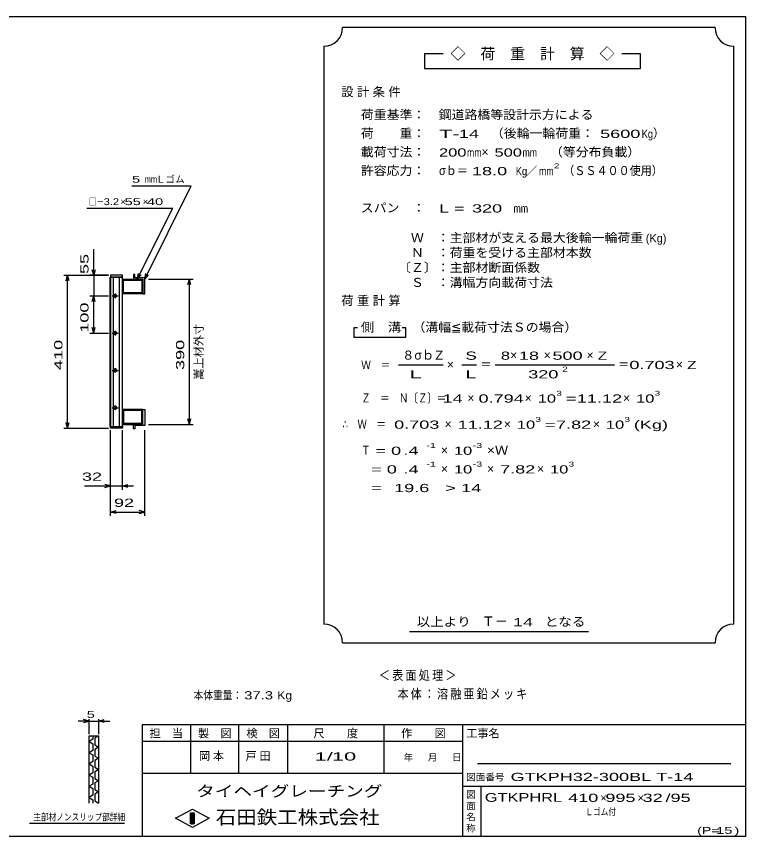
# Model space of a CAD drawing. Units: millimetres, scale not verified. Extents: x -1820 to 1731, y -1282 to 1054.
# Drawn here: x -227 to 1731, y -1146 to 1054 of the extents above; entities that cross this region are included whole.
import ezdxf
from ezdxf.enums import TextEntityAlignment as Align

# ---------------------------------------------------------------- set-up
doc = ezdxf.new("R2010")
doc.units = ezdxf.units.MM
doc.header["$LTSCALE"] = 10
for name, color, linetype, lineweight in [('0_2', 150, 'Continuous', 25), ('16', 3, 'Continuous', 25), ('22', 4, 'Continuous', 25), ('24', 2, 'Continuous', 25), ('32', 4, 'Continuous', 25)]:
    doc.layers.add(name, color=color, linetype=linetype, lineweight=lineweight)
doc.styles.add('ベクトル', font='')
doc.styles.get('ベクトル').set_extended_font_data('ベクトル')

msp = doc.modelspace()

# ---------------------------------------------------------------- linework, layer by layer
at = {"layer": '0_2'}
for p, q in [((-1729, 1053.5), (1731, 1053.5)), ((1731, 1053.5), (1731, -1146.5)), ((1731, -846.5), (111, -846.5)), ((111, -846.5), (111, -1146.5)), ((241, -846.5), (241, -976.5)), ((371, -976.5), (371, -846.5)), ((501, -846.5), (501, -976.5)), ((761, -976.5), (761, -846.5)), ((971, -846.5), (971, -1146.5)), ((971, -891.5), (111, -891.5)), ((1691, -951.5), (1011, -951.5)), ((111, -976.5), (971, -976.5)), ((971, -1011.5), (1731, -1011.5)), ((1021, -1146.5), (1021, -1011.5)), ((201, -1097.5), (246, -1072.5)), ((246, -1072.5), (291, -1097.5)), ((246, -1122.5), (201, -1097.5)), ((241, -1082.5), (251, -1082.5)), ((241, -1112.5), (241, -1082.5)), ((241, -1082.5), (243, -1082.5)), ((243, -1082.5), (243, -1112.5)), ((245, -1112.5), (245, -1082.5)), ((245, -1082.5), (247, -1082.5)), ((291, -1097.5), (246, -1122.5)), ((247, -1082.5), (247, -1112.5)), ((249, -1112.5), (249, -1082.5)), ((249, -1082.5), (251, -1082.5)), ((251, -1082.5), (251, -1112.5)), ((251, -1082.5), (251, -1112.5)), ((251, -1112.5), (241, -1112.5)), ((243, -1112.5), (245, -1112.5)), ((247, -1112.5), (249, -1112.5)), ((1731, -1146.5), (-1729, -1146.5))]:
    msp.add_line(p, q, dxfattribs=at)
at = {"layer": '16'}
for p, q in [((25.3, -46.5), (25.3, 354.5)), ((25.3, 354.5), (26, 354.5)), ((58, 359), (26, 359)), ((26, 359), (26, 354.5)), ((26, 354.5), (58, 354.5)), ((26, 354.5), (26, -46.5)), ((58, 354.5), (26, 354.5)), ((33.5, 354.5), (33.5, -46.5)), ((50.5, -46.5), (50.5, 354.5)), ((58, 354.5), (58, 359)), ((58, -46.5), (58, 354.5)), ((91, 361), (88, 361)), ((88, 361), (88, 349)), ((91, 352), (91, 361)), ((118, 352), (91, 352)), ((118, 309), (118, 352)), ((58, 349), (113, 349)), ((58, 309), (58, 349)), ((61, 346), (110, 346)), ((61, 312), (61, 346)), ((88, 349), (113, 349)), ((110, 346), (110, 312)), ((113, 349), (113, 309)), ((113, 349), (113, 309)), ((38.5, 310), (38.5, 298)), ((113, 309), (58, 309)), ((110, 312), (61, 312)), ((113, 309), (118, 309)), ((30.5, 304), (46.5, 304)), ((40.5, 307), (36.5, 307)), ((36.5, 301), (40.5, 301)), ((30.5, 204), (46.5, 204)), ((40.5, 207), (36.5, 207)), ((36.5, 201), (40.5, 201)), ((38.5, 210), (38.5, 198)), ((38.5, 110), (38.5, 98)), ((30.5, 104), (46.5, 104)), ((40.5, 107), (36.5, 107)), ((36.5, 101), (40.5, 101)), ((30.5, 4), (46.5, 4)), ((40.5, 7), (36.5, 7)), ((36.5, 1), (40.5, 1)), ((38.5, 10), (38.5, -2)), ((113, -1), (58, -1)), ((58, -1), (58, -41)), ((110, -4), (61, -4)), ((61, -4), (61, -38)), ((110, -38), (110, -4)), ((113, -41), (113, -1)), ((113, -1), (118, -1)), ((113, -41), (113, -1)), ((118, -1), (118, -44)), ((58, -41), (113, -41)), ((61, -38), (110, -38)), ((88, -53), (88, -41)), ((88, -41), (113, -41)), ((118, -44), (91, -44)), ((91, -44), (91, -53)), ((26, -46.5), (25.3, -46.5)), ((26, -46.5), (58, -46.5)), ((26, -51), (26, -46.5)), ((26, -46.5), (58, -46.5)), ((58, -51), (26, -51)), ((58, -46.5), (58, -51)), ((91, -53), (88, -53))]:
    msp.add_line(p, q, dxfattribs=at)
for centre, radius, start, end in [((38.5, 304), 4, 46.6, 133.4), ((36.5, 304), 3, 90, 270), ((38.5, 304), 4, 226.6, 313.4), ((40.5, 304), 3, 270, 90), ((36.5, 204), 3, 90, 270), ((38.5, 204), 4, 46.6, 133.4), ((38.5, 204), 4, 226.6, 313.4), ((40.5, 204), 3, 270, 90), ((36.5, 104), 3, 90, 270), ((38.5, 104), 4, 46.6, 133.4), ((38.5, 104), 4, 226.6, 313.4), ((40.5, 104), 3, 270, 90), ((36.5, 4), 3, 90, 270), ((38.5, 4), 4, 46.6, 133.4), ((38.5, 4), 4, 226.6, 313.4), ((40.5, 4), 3, 270, 90)]:
    msp.add_arc(centre, radius, start, end, dxfattribs=at)
at = {"layer": '22'}
for p, q in [((83, 599), (243, 599)), ((118, 349), (243, 599)), ((-37, 539), (193, 539)), ((98, 349), (193, 539)), ((-19, 359), (-19, 429)), ((-19, 359), (-23, 374)), ((-15, 374), (-19, 359)), ((-99, 359), (21, 359)), ((-93, 344), (-89, 359)), ((-85, 344), (-89, 359)), ((-89, -51), (-89, 359)), ((21, 359), (-29, 359)), ((-19, 359), (-19, 304)), ((98, 349), (101, 363.6)), ((98, 349), (108, 360)), ((118, 349), (121, 363.6)), ((118, 349), (128, 360)), ((128, 349), (248, 349)), ((234, 334), (238, 349)), ((242, 334), (238, 349)), ((238, -41), (238, 349)), ((-29, 304), (21, 304)), ((-23, 289), (-19, 304)), ((-15, 289), (-19, 304)), ((-19, 204), (-19, 304)), ((-29, 204), (21, 204)), ((-19, 204), (-23, 219)), ((-19, 204), (-15, 219)), ((-89, -51), (-93, -36)), ((-89, -51), (-85, -36)), ((128, -41), (248, -41)), ((238, -41), (234, -26)), ((238, -41), (242, -26)), ((-99, -51), (21, -51)), ((26, -216), (26, -56)), ((26, -286), (26, -56)), ((58, -216), (58, -56)), ((118, -286), (118, -56)), ((-44, -206), (26, -206)), ((26, -206), (11, -202)), ((11, -210), (26, -206)), ((26, -206), (58, -206)), ((58, -206), (73, -202)), ((73, -210), (58, -206)), ((58, -206), (88, -206)), ((26, -276), (41, -272)), ((41, -280), (26, -276)), ((26, -276), (118, -276)), ((118, -276), (103, -272)), ((103, -280), (118, -276))]:
    msp.add_line(p, q, dxfattribs=at)
at = {"layer": '24', "color": 4}
for p, q in [((1649, 1023.5), (649, 1023.5)), ((599, 973.5), (599, -576.5)), ((1699, -576.5), (1699, 973.5)), ((919, 953.5), (869, 953.5)), ((869, 953.5), (869, 913.5)), ((1449, 953.5), (1399, 953.5)), ((1449, 913.5), (1449, 953.5)), ((869, 913.5), (1449, 913.5)), ((689, 218.5), (679, 218.5)), ((679, 218.5), (679, 193.5)), ((819, 218.5), (809, 218.5)), ((819, 193.5), (819, 218.5)), ((679, 193.5), (819, 193.5)), ((799, 118.5), (919, 118.5)), ((969, 118.5), (1009, 118.5)), ((1059, 118.5), (1379, 118.5)), ((829, -596.5), (1309, -596.5)), ((649, -626.5), (1649, -626.5))]:
    msp.add_line(p, q, dxfattribs=at)
for centre, start, end in [((599, 1023.5), 270, 0), ((1699, 1023.5), 180, 270), ((599, -626.5), 0, 90), ((1699, -626.5), 90, 180)]:
    msp.add_arc(centre, 50, start, end, dxfattribs=at)
at = {"layer": '32'}
for p, q in [((-31, -836.5), (-46, -832.5)), ((-31, -871.5), (-31, -831.5)), ((-6, -831.5), (-6, -871.5)), ((-6, -836.5), (9, -832.5)), ((-31, -836.5), (-61, -836.5)), ((-46, -840.5), (-31, -836.5)), ((-31, -836.5), (-6, -836.5)), ((9, -840.5), (-6, -836.5)), ((-6, -836.5), (24, -836.5)), ((-31, -876.5), (-6, -876.5)), ((-31, -1056.5), (-31, -876.5)), ((-21, -876.5), (-21, -885.5)), ((-6, -876.5), (-16, -882.5)), ((-6, -876.5), (-6, -1056.5)), ((-21, -885.5), (-31, -891.5)), ((-31, -891.5), (-21, -897.5)), ((-21, -897.5), (-21, -915.5)), ((-16, -882.5), (-16, -900.5)), ((-16, -900.5), (-6, -906.5)), ((-21, -915.5), (-31, -921.5)), ((-31, -921.5), (-21, -927.5)), ((-6, -906.5), (-16, -912.5)), ((-16, -912.5), (-16, -930.5)), ((-21, -945.5), (-31, -951.5)), ((-21, -927.5), (-21, -945.5)), ((-16, -930.5), (-6, -936.5)), ((-6, -936.5), (-16, -942.5)), ((-16, -942.5), (-16, -960.5)), ((-31, -951.5), (-21, -957.5)), ((-21, -957.5), (-21, -975.5)), ((-16, -960.5), (-6, -966.5)), ((-6, -966.5), (-16, -972.5)), ((-21, -975.5), (-31, -981.5)), ((-31, -981.5), (-21, -987.5)), ((-21, -987.5), (-21, -1005.5)), ((-16, -972.5), (-16, -990.5)), ((-21, -1005.5), (-31, -1011.5)), ((-31, -1011.5), (-21, -1017.5)), ((-16, -990.5), (-6, -996.5)), ((-6, -996.5), (-16, -1002.5)), ((-16, -1002.5), (-16, -1020.5)), ((-21, -1017.5), (-21, -1035.5)), ((-16, -1020.5), (-6, -1026.5)), ((-6, -1026.5), (-16, -1032.5)), ((-16, -1032.5), (-16, -1050.5)), ((-21, -1035.5), (-31, -1041.5)), ((-31, -1041.5), (-21, -1047.5)), ((-21, -1047.5), (-21, -1056.5)), ((-16, -1050.5), (-6, -1056.5)), ((64, -1111.5), (-191, -1111.5))]:
    msp.add_line(p, q, dxfattribs=at)

# ---------------------------------------------------------------- texts
at = {"layer": '0_2', "style": 'ベクトル'}
for s, height, p in [('担\u3000当', 21.99, (131, -869.5)), ('製\u3000図', 21.99, (261, -869.5)), ('検\u3000図', 21.99, (391, -869.5)), ('尺\u3000\u3000度', 21.99, (571, -869.5)), ('作\u3000\u3000図', 21.99, (806, -869.5)), ('工事名', 21.99, (981, -869.5)), ('年', 18.3, (813, -934)), ('月', 18.3, (878, -934)), ('日', 18.3, (943, -934)), ('図面番号', 18.33, (981, -987)), ('図', 18.3, (981, -1034)), ('面', 18.3, (981, -1064)), ('名', 18.3, (981, -1094)), ('称', 18.3, (981, -1124))]:
    msp.add_text(s, height=height, dxfattribs=at).set_placement(p, align=Align.MIDDLE_LEFT)
at = {"layer": '0_2', "color": 222, "style": 'ベクトル'}
for s, height, width, p in [('タイヘイグレーチング', 29.33, 1.25, (256, -1024.5)), ('石田鉄工株式会社', 36.66, 1.1, (308.5, -1094.5))]:
    msp.add_text(s, height=height, dxfattribs=dict(at, width=width)).set_placement(p, align=Align.MIDDLE_LEFT)
at = {"layer": '22', "color": 2, "style": 'ベクトル'}
for s, height, width, p in [(' 5 ', 18.33, 1.6, (73, 616.5)), ('mm', 18.33, 0.75, (118, 616.5)), ('□－', 18.33, 0.8, (-32, 556.5)), ('3.2', 18.33, 1.2, (8, 556.5)), (' 55 ', 18.33, 1.6, (53, 556.5)), (' 40 ', 18.33, 1.6, (113, 556.5)), (' 32 ', 21.99, 1.65, (-64, -181)), (' 92 ', 21.99, 1.65, (22, -251)), ('本体重量：', 21.99, 0.85, (249, -767.5)), (' 37.3', 21.99, 1.35, (374, -767.5)), ('Kg', 21.99, 1.1, (474, -767.5)), ('1/', 21.99, 2, (574, -931.5)), (' 10 ', 21.99, 2, (604, -931.5)), ('GTKPH32-300BL T-14            ', 21.99, 1.65, (1100, -986.5)), ('GTKPHRL', 23.46, 1.4, (1031, -1041.5)), (' 410 ', 21.99, 1.65, (1241, -1042.5)), (' 995 ', 21.99, 1.65, (1341, -1042.5)), (' 32 ', 21.99, 1.65, (1441, -1042.5)), ('/', 22, 1.65, (1516, -1042.5)), (' 95 ', 21.99, 1.65, (1516, -1042.5)), ('Ｌゴム付', 18.33, 0.8, (1301, -1080)), ('(P=', 18.33, 1.55, (1601, -1130)), (' 15 ', 18.33, 1.6, (1641, -1130)), (')', 18.3, 1.6, (1701, -1130))]:
    msp.add_text(s, height=height, dxfattribs=dict(at, width=width)).set_placement(p, align=Align.MIDDLE_LEFT)
for s, height, p in [('Ｌゴム', 18.33, (148, 616.5)), ('×', 18.3, (53, 556.5)), ('×', 18.3, (113, 556.5)), ('×', 22, (1341, -1042.5)), ('×', 22, (1441, -1042.5))]:
    msp.add_text(s, height=height, dxfattribs=at).set_placement(p, align=Align.MIDDLE_LEFT)
at = {"layer": '22', "color": 2, "style": 'ベクトル', "width": 1.65}
for s, p in [(' 55 ', (-44, 349)), (' 100 ', (-44, 191.5)), (' 410 ', (-114, 91.5)), (' 390', (213, 91.5))]:
    msp.add_text(s, height=21.99, rotation=90, dxfattribs=at).set_placement(p, align=Align.MIDDLE_LEFT)
at = {"layer": '22', "color": 2, "style": 'ベクトル'}
msp.add_text('嵩上材外寸', height=21.99, rotation=90, dxfattribs=at).set_placement((263, 79), align=Align.MIDDLE_LEFT)
at = {"layer": '22', "color": 2, "attachment_point": 4, "style": 'ベクトル'}
for s, insert, char_height in [('\\T1.2;\\W0.85;＜表面処理＞', (746.5, -715), 25.66), ('\\T1.19;\\W0.85;本体：溶融亜鉛メッキ', (796.5, -765), 25.66), ('\\T1.25;岡本\u3000', (263.5, -931.5), 21.99), ('\\T1.25;戸田\u3000', (388.5, -931.5), 21.99)]:
    msp.add_mtext(s, dxfattribs=dict(at, insert=insert, char_height=char_height))
at = {"layer": '24', "style": 'ベクトル'}
for s, height, p in [('◇\u3000荷\u3000重\u3000計\u3000算\u3000◇', 29.33, (939, 953.5)), ('）', 24.2, (1482, 740)), ('×', 24.2, (1022, 690)), ('／', 22, (1141.5, 638.5)), ('(Kg)', 21.99, (1463, 458.5)), ('８', 24.2, (809, 145)), ('σｂ', 24.19, (842, 145)), ('Ｚ', 24.2, (892, 145)), ('×', 24.2, (1099, 145)), ('×', 24.2, (1189, 145)), ('×', 24.2, (1304, 145)), ('×', 24.2, (929, 120)), ('×', 24.2, (1544, 120)), ('×', 24.2, (984, 30)), ('×', 24.2, (1138, 30)), ('×', 24.2, (1402, 30)), ('×', 24.2, (923, -40)), ('×', 24.2, (1082, -40)), ('×', 24.2, (1321, -40)), ('×', 24.2, (913, -110)), ('×', 24.2, (913, -160)), ('×', 24.2, (1037, -160)), ('×', 24.2, (1171, -160)), ('Ｔ－', 25.66, (1023, -569))]:
    msp.add_text(s, height=height, dxfattribs=at).set_placement(p, align=Align.MIDDLE_LEFT)
for s, height, width, p in [('荷重基準：\u3000', 24.19, 1.05, (698, 790)), ('鋼道路橋等設計示方による', 24.19, 1.05, (907, 790)), ('荷\u3000\u3000重：\u3000', 24.19, 1.05, (698, 740)), ('T-', 21.99, 2, (908, 738.5)), (' 14 ', 21.99, 1.65, (948, 738.5)), ('（後輪一輪荷重：', 24.19, 1.05, (1047, 740)), (' 5600', 21.99, 1.65, (1327, 738.5)), ('Kg', 21.99, 0.85, (1452, 738.5)), ('載荷寸法：\u3000', 24.19, 1.05, (698, 690)), ('\u3000（等分布負載）', 24.19, 1.05, (1171, 690)), ('200', 21.99, 1.5, (908, 688.5)), ('mm', 21.99, 0.8, (983, 688.5)), ('500', 21.99, 1.5, (1057, 688.5)), ('mm', 21.99, 0.8, (1132, 688.5)), ('許容応力：\u3000', 24.19, 1.05, (698, 640)), ('σｂ＝', 24.19, 0.9, (908, 640)), (' 18.0', 21.99, 1.65, (983, 638.5)), ('Kg', 21.99, 0.85, (1114, 638.5)), ('mm', 21.99, 0.8, (1176.5, 638.5)), ('2', 13.2, 1.5, (1216.5, 652.5)), ('（ＳＳ４００使用）', 24.19, 0.9, (1241.5, 640)), ('スパン\u3000：\u3000', 24.19, 1.05, (698, 540)), ('L =', 21.99, 1.65, (908, 538.5)), (' 320 ', 21.99, 1.65, (983, 538.5)), ('mm', 21.99, 0.8, (1108, 538.5)), ('\u3000Ｗ\u3000：主部材が支える最大後輪一輪荷重', 24.19, 1.05, (798, 460)), ('\u3000Ｎ\u3000：荷重を受ける主部材本数', 24.19, 1.05, (798, 420)), ('〔Ｚ〕：主部材断面係数', 24.19, 1.05, (798, 380)), ('\u3000Ｓ\u3000：溝幅方向載荷寸法', 24.19, 1.05, (798, 340)), ('側\u3000溝', 24.19, 1.1, (698, 220)), ('\u3000（溝幅≦載荷寸法Ｓの場合）', 24.19, 1.05, (802, 220)), ('S', 22, 1.55, (979, 143.5)), ('8', 22, 1.5, (1074, 143.5)), (' 18 ', 21.99, 1.65, (1109, 143.5)), (' 500 ', 21.99, 1.65, (1199, 143.5)), ('Z', 22, 1.4, (1334, 143.5)), ('Ｗ\u3000＝', 21.99, 0.85, (699, 118.5)), ('＝', 24.2, 0.9, (1019, 120)), ('2', 13.2, 1.5, (1239, 107.5)), ('＝', 24.2, 0.9, (1389, 120)), ('0.703', 21.99, 1.65, (1419, 118.5)), ('Z', 22, 1.4, (1574, 118.5)), ('L', 22, 1.8, (979, 93.5)), (' 320 ', 21.99, 1.65, (1134, 93.5)), ('Ｚ\u3000＝\u3000Ｎ〔Ｚ〕＝', 24.19, 0.75, (699, 30)), ('3', 13.2, 1.5, (1223, 42.5)), ('3', 13.2, 1.5, (1487, 42.5)), (' 14 ', 21.99, 1.65, (904, 28.5)), ('0.794', 21.99, 1.65, (1014, 28.5)), ('10', 21.99, 1.5, (1173, 28.5)), ('=', 22, 1.7, (1248, 28.5)), ('11.12', 21.99, 1.65, (1278, 28.5)), ('10', 21.99, 1.5, (1437, 28.5)), ('3', 13.2, 1.5, (1167, -27.5)), ('3', 13.2, 1.5, (1406, -27.5)), ('∴\u3000Ｗ\u3000＝', 24.19, 0.75, (649, -40)), (' 0.703', 21.99, 1.65, (774, -41.5)), ('11.12', 21.99, 1.65, (958, -41.5)), ('10', 21.99, 1.5, (1117, -41.5)), ('=', 22, 1.7, (1192, -41.5)), ('7.82', 21.99, 1.65, (1222, -41.5)), ('10', 21.99, 1.5, (1356, -41.5)), ('(Kg)', 21.99, 1.65, (1431, -41.5)), ('Ｔ', 24.2, 0.75, (699, -110)), (' = 0', 21.99, 1.65, (724, -111.5)), (' .4 ', 21.99, 1.65, (799, -111.5)), ('-1', 13.2, 1.65, (874, -97.5)), ('10', 21.99, 1.5, (948, -111.5)), ('-3', 13.2, 1.65, (998, -97.5)), ('×Ｗ', 24.19, 1.1, (1037, -110)), ('  = 0', 21.99, 1.65, (699, -161.5)), (' .4 ', 21.99, 1.65, (799, -161.5)), ('-1', 13.2, 1.65, (874, -147.5)), ('10', 21.99, 1.5, (948, -161.5)), ('-3', 13.2, 1.65, (998, -147.5)), ('7.82', 21.99, 1.65, (1072, -161.5)), ('10', 21.99, 1.5, (1206, -161.5)), ('3', 13.2, 1.5, (1256, -147.5)), ('  =', 21.99, 1.65, (699, -211.5)), (' 19.6', 21.99, 1.65, (774, -211.5)), ('>', 22, 1.7, (924, -211.5)), (' 14 ', 21.99, 1.65, (954, -211.5)), ('以上より\u3000', 24.19, 1.1, (848, -570)), (' 14 ', 21.99, 1.65, (1093, -571.5)), ('となる', 24.19, 1.1, (1192, -570))]:
    msp.add_text(s, height=height, dxfattribs=dict(at, width=width)).set_placement(p, align=Align.MIDDLE_LEFT)
at = {"layer": '24', "attachment_point": 4, "style": 'ベクトル'}
for s, insert, char_height in [('\\T1.28;設計条件', (645.5, 850), 24.19), ('\\T1.28;荷重計算', (645.5, 290), 24.19), ('\\T1.5;\\W2;\\~L\\~', (804, 93.5), 21.99)]:
    msp.add_mtext(s, dxfattribs=dict(at, insert=insert, char_height=char_height))
at = {"layer": '32', "color": 2, "style": 'ベクトル'}
for s, width, p in [(' 5 ', 1.6, (-48.5, -819)), ('主部材ノンスリップ部詳細', 0.8, (-181, -1094))]:
    msp.add_text(s, height=18.33, dxfattribs=dict(at, width=width)).set_placement(p, align=Align.MIDDLE_LEFT)

doc.saveas('drawing.dxf')
